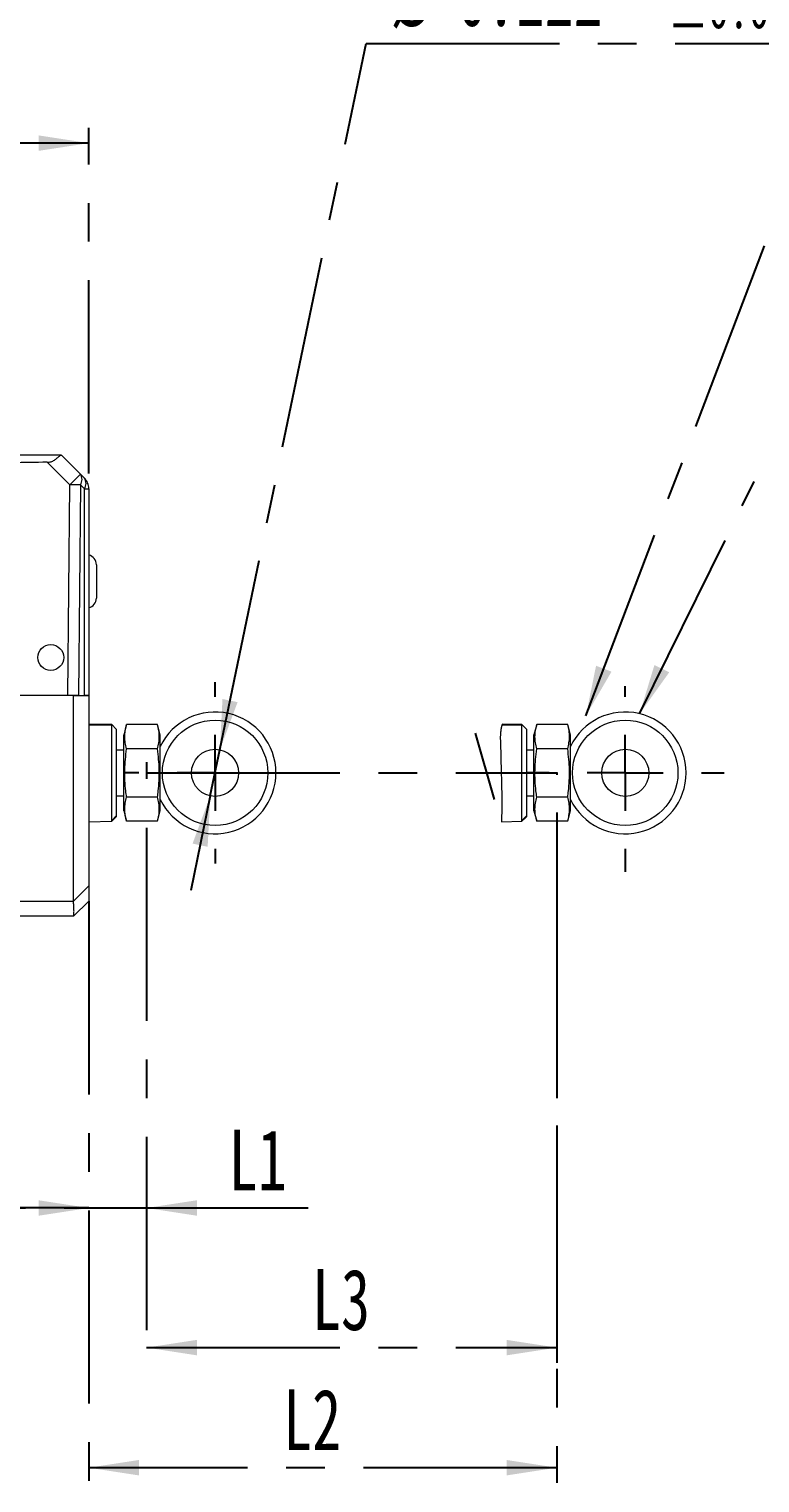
# Model space of a CAD drawing. Header units: inches. Extents: x 0.2 to 16.3, y 0.2 to 11.5.
# Drawn here: x 6.74 to 8.631, y 5.271 to 9.032 of the extents above; entities that cross this region are included whole.
import ezdxf

# ---------------------------------------------------------------- set-up
doc = ezdxf.new("R2010")
doc.units = ezdxf.units.IN
doc.header["$MEASUREMENT"] = 0
doc.linetypes.add('CENTERX2', pattern=[0.8, 0.5, -0.1, 0.1, -0.1])
doc.layers.add('CENTER_LINE', color=7, linetype='CENTERX2')
doc.styles.add('SLDTEXTSTYLE0', font='TXT', dxfattribs={"width": 0.7})
doc.dimstyles.new('SLDDIMSTYLE0', dxfattribs={"dimtxt": 0.15748, "dimasz": 0.13, "dimexe": 0, "dimexo": 0.0625, "dimgap": 0.03937, "dimtad": 1, "dimdec": 3, "dimrnd": 1e-09, "dimzin": 12, "dimdsep": 46, "dimtxsty": 'SLDTEXTSTYLE0', "dimsah": 1, "dimcen": 0.09, "dimadec": 0, "dimazin": 3, "dimtfac": 1, "dimtdec": 3, "dimtofl": 0, "dimtmove": 0, "dimatfit": 3, "dimfxl": 1, "dimfrac": 2, "dimtolj": 1, "dimtzin": 12, "dimarcsym": 0})
doc.dimstyles.new('SLDDIMSTYLE5', dxfattribs={"dimtxt": 0.15748, "dimasz": 0.13, "dimexe": 0, "dimexo": 0.0625, "dimgap": 0.03937, "dimtad": 1, "dimdec": 3, "dimrnd": 1e-09, "dimzin": 12, "dimdsep": 46, "dimtxsty": 'SLDTEXTSTYLE0', "dimsah": 1, "dimcen": 0.09, "dimadec": 0, "dimazin": 3, "dimtfac": 1, "dimtdec": 3, "dimtmove": 0, "dimatfit": 0, "dimfxl": 1, "dimfrac": 2, "dimtolj": 1, "dimtzin": 12, "dimarcsym": 0})
doc.dimstyles.new('SLDDIMSTYLE6', dxfattribs={"dimtxt": 0.15748, "dimasz": 0.13, "dimexe": 0, "dimexo": 0.0625, "dimgap": 0.03937, "dimtad": 0, "dimtih": 1, "dimtoh": 1, "dimdec": 3, "dimrnd": 1e-09, "dimdsep": 46, "dimtxsty": 'SLDTEXTSTYLE0', "dimsah": 1, "dimcen": 0, "dimadec": 0, "dimazin": 2, "dimtol": 1, "dimtp": 0.003937, "dimtm": 0.003937, "dimtfac": 1, "dimtdec": 3, "dimtmove": 0, "dimatfit": 3, "dimfxl": 1, "dimfrac": 2, "dimtolj": 1, "dimarcsym": 0})
doc.dimstyles.new('SLDDIMSTYLE7', dxfattribs={"dimtxt": 0.18, "dimasz": 0.13, "dimexe": 0, "dimexo": 0.0625, "dimgap": 0, "dimtad": 0, "dimtih": 1, "dimtoh": 1, "dimdec": 0, "dimrnd": 1e-09, "dimzin": 0, "dimdsep": 46, "dimtxsty": 'Standard', "dimsah": 1, "dimcen": 0.09, "dimadec": 0, "dimazin": 0, "dimtfac": 0.13, "dimtdec": 0, "dimtofl": 0, "dimtmove": 0, "dimatfit": 3, "dimfxl": 1, "dimfrac": 2, "dimtolj": 1, "dimtzin": 0, "dimarcsym": 0})

# ---------------------------------------------------------------- blocks, each defined once
blk = doc.blocks.new('_D')
at = {"layer": 'CENTER_LINE'}
for p, q in [((7.0441, 6.9661), (7.0441, 5.5816)), ((8.1055, 6.7959), (8.1055, 5.5816)), ((7.0441, 5.621), (8.1055, 5.621))]:
    blk.add_line(p, q, dxfattribs=at)
for points in [[(7.0441, 5.621), (7.1741, 5.601), (7.1741, 5.641)], [(8.1055, 5.621), (7.9755, 5.641), (7.9755, 5.601)]]:
    blk.add_solid(points, dxfattribs=at)
at = {"layer": 'CENTER_LINE', "insert": (7.4722, 5.824), "char_height": 0.15748, "attachment_point": 1, "style": 'SLDTEXTSTYLE0'}
blk.add_mtext('L3', dxfattribs=at)
blk = doc.blocks.new('_D_1')
at = {"layer": 'CENTER_LINE'}
for p, q in [((8.1055, 6.9661), (8.1055, 5.2709)), ((6.8945, 6.776), (6.8945, 5.2709)), ((8.1055, 5.3103), (6.8945, 5.3103))]:
    blk.add_line(p, q, dxfattribs=at)
for points in [[(6.8945, 5.3103), (7.0245, 5.2903), (7.0245, 5.3303)], [(8.1055, 5.3103), (7.9755, 5.3303), (7.9755, 5.2903)]]:
    blk.add_solid(points, dxfattribs=at)
at = {"layer": 'CENTER_LINE', "insert": (7.3974, 5.5133), "char_height": 0.15748, "attachment_point": 1, "style": 'SLDTEXTSTYLE0'}
blk.add_mtext('L2', dxfattribs=at)
blk = doc.blocks.new('_D_8')
at = {"layer": 'CENTER_LINE'}
for p, q in [((4.6307, 6.9064), (4.6307, 5.9429)), ((6.8945, 6.776), (6.8945, 5.9429)), ((4.6307, 5.9822), (6.8945, 5.9822))]:
    blk.add_line(p, q, dxfattribs=at)
for points in [[(4.6307, 5.9822), (4.7607, 5.9622), (4.7607, 6.0022)], [(6.8945, 5.9822), (6.7645, 6.0022), (6.7645, 5.9622)]]:
    blk.add_solid(points, dxfattribs=at)
at = {"layer": 'CENTER_LINE', "insert": (5.5212, 6.1852), "char_height": 0.15748, "attachment_point": 1, "style": 'SLDTEXTSTYLE0'}
blk.add_mtext('2.264', dxfattribs=at)
blk = doc.blocks.new('_D_9')
at = {"layer": 'CENTER_LINE'}
for p, q in [((7.0441, 6.9661), (7.0441, 5.9429)), ((6.8945, 6.776), (6.8945, 5.9429)), ((6.8945, 5.9822), (6.6445, 5.9822)), ((6.8945, 5.9822), (7.0441, 5.9822)), ((7.0441, 5.9822), (7.4619, 5.9822))]:
    blk.add_line(p, q, dxfattribs=at)
for points in [[(6.8945, 5.9822), (6.7645, 6.0022), (6.7645, 5.9622)], [(7.0441, 5.9822), (7.1741, 5.9622), (7.1741, 6.0022)]]:
    blk.add_solid(points, dxfattribs=at)
at = {"layer": 'CENTER_LINE', "insert": (7.2567, 6.1852), "char_height": 0.15748, "attachment_point": 1, "style": 'SLDTEXTSTYLE0'}
blk.add_mtext('L1', dxfattribs=at)
blk = doc.blocks.new('_D_11')
at = {"layer": 'CENTER_LINE'}
for p, q in [((4.6307, 7.3638), (4.6307, 8.7765)), ((6.8945, 7.8822), (6.8945, 8.7765)), ((6.8945, 8.7371), (4.6307, 8.7371))]:
    blk.add_line(p, q, dxfattribs=at)
for points in [[(4.6307, 8.7371), (4.7607, 8.7171), (4.7607, 8.7571)], [(6.8945, 8.7371), (6.7645, 8.7571), (6.7645, 8.7171)]]:
    blk.add_solid(points, dxfattribs=at)
at = {"layer": 'CENTER_LINE', "insert": (5.5212, 8.9401), "char_height": 0.15748, "attachment_point": 1, "style": 'SLDTEXTSTYLE0'}
blk.add_mtext('2.264', dxfattribs=at)
blk = doc.blocks.new('_D_12')
at = {"layer": 'CENTER_LINE'}
for p, q in [((7.2337, 7.1676), (7.6121, 8.9945)), ((7.6121, 8.9945), (9.3887, 8.9945)), ((7.2089, 7.0481), (7.2337, 7.1676)), ((7.2089, 7.0481), (7.1582, 6.8033))]:
    blk.add_line(p, q, dxfattribs=at)
for points in [[(7.2337, 7.1676), (7.2796, 7.2909), (7.2405, 7.299)], [(7.2089, 7.0481), (7.163, 6.9249), (7.2021, 6.9167)]]:
    blk.add_solid(points, dxfattribs=at)
at = {"layer": 'CENTER_LINE', "attachment_point": 1, "style": 'SLDTEXTSTYLE0'}
for s, insert, char_height in [('%%c', (7.6746, 9.1976), 0.15748), ('0.122', (7.849, 9.1976), 0.15748), ('HOLE', (8.8971, 9.1976), 0.15748), ('±0.004', (8.3929, 9.1445), 0.11024)]:
    blk.add_mtext(s, dxfattribs=dict(at, insert=insert, char_height=char_height))
blk = doc.blocks.new('SW_CENTERMARKSYMBOL_1')
at = {"layer": 'CENTER_LINE', "color": 0}
for p, q in [((0, 0.1969), (0, 0.2348)), ((0, 0), (0, 0.0984)), ((-0.1969, 0), (-0.2348, 0)), ((0, 0), (-0.0984, 0)), ((0, 0), (0, -0.0984)), ((0, 0), (0.0984, 0)), ((0.1969, 0), (0.2348, 0)), ((0, -0.1969), (0, -0.2348))]:
    blk.add_line(p, q, dxfattribs=at)
blk = doc.blocks.new('SW_CENTERMARKSYMBOL_6')
at = {"layer": 'CENTER_LINE', "color": 0}
for p, q in [((0, 0.1969), (0, 0.2244)), ((0, 0), (0, 0.0984)), ((-0.1969, 0), (-0.2559, 0)), ((0, 0), (-0.0984, 0)), ((0, 0), (0, -0.0984)), ((0, 0), (0.0984, 0)), ((0.1969, 0), (0.2559, 0)), ((0, -0.1969), (0, -0.2559))]:
    blk.add_line(p, q, dxfattribs=at)

msp = doc.modelspace()

# ---------------------------------------------------------------- linework, layer by layer
at = {"color": 7, "linetype": 'Continuous', "lineweight": 18}
for p, q in [((6.8229, 7.93), (6.6977, 7.93)), ((6.8452, 7.8534), (6.7871, 7.9116)), ((6.8241, 7.9295), (6.8727, 7.8809)), ((6.8452, 7.8534), (6.8727, 7.8809)), ((6.8727, 7.8809), (6.883, 7.8707)), ((6.8404, 7.3079), (6.8452, 7.8534)), ((6.8727, 7.8531), (6.8679, 7.3079)), ((6.883, 7.8428), (6.8727, 7.8531)), ((6.883, 7.3079), (6.883, 7.8428)), ((6.883, 7.8428), (6.8945, 7.8428)), ((6.8945, 7.8428), (6.8945, 7.3079)), ((6.9142, 7.6465), (6.9142, 7.6032)), ((6.9142, 7.6032), (6.9142, 7.5599)), ((6.8552, 7.3079), (5.2134, 7.3079)), ((6.8404, 7.3079), (6.6977, 7.3079)), ((6.8679, 7.3079), (6.8404, 7.3079)), ((6.8552, 6.7764), (6.8552, 7.3079)), ((6.8552, 7.3079), (6.8945, 7.3079)), ((6.8679, 7.3079), (6.883, 7.3079)), ((6.8945, 7.3079), (6.883, 7.3079)), ((6.8945, 7.3079), (6.8945, 6.8153)), ((6.8945, 7.3079), (6.8945, 7.3079)), ((6.9538, 7.2331), (6.8945, 7.2343)), ((6.9538, 7.2307), (6.8945, 7.2316)), ((6.9654, 7.2213), (6.9538, 7.2331)), ((6.9922, 7.2329), (6.9851, 7.2063)), ((7.0724, 7.2329), (6.9922, 7.2329)), ((7.0796, 7.2063), (7.0724, 7.2329)), ((8.0152, 7.2307), (7.9636, 7.2314)), ((8.0152, 7.2331), (7.9645, 7.2341)), ((8.0152, 6.9826), (8.0152, 7.2331)), ((8.0268, 7.2213), (8.0152, 7.2331)), ((8.0536, 7.2329), (8.0464, 7.2063)), ((8.1338, 7.2329), (8.0536, 7.2329)), ((8.1409, 7.2063), (8.1338, 7.2329)), ((6.9851, 7.1079), (6.9851, 7.2063)), ((7.0796, 7.1079), (7.0796, 7.2063)), ((8.0268, 7.2213), (8.0268, 6.9944)), ((8.0464, 7.1079), (8.0464, 7.2063)), ((8.1409, 7.1079), (8.1409, 7.2063)), ((6.9851, 7.1669), (6.9654, 7.1669)), ((7.0724, 7.1704), (6.9922, 7.1704)), ((8.0464, 7.1669), (8.0268, 7.1669)), ((8.1338, 7.1704), (8.0536, 7.1704)), ((6.9851, 7.0094), (6.9851, 7.1079)), ((7.0796, 7.0094), (7.0796, 7.1079)), ((8.0464, 7.0094), (8.0464, 7.1079)), ((8.1409, 7.0094), (8.1409, 7.1079)), ((6.9654, 7.0488), (6.9851, 7.0488)), ((7.0724, 7.0453), (6.9922, 7.0453)), ((8.0268, 7.0488), (8.0464, 7.0488)), ((8.1338, 7.0453), (8.0536, 7.0453)), ((6.9538, 6.985), (6.9654, 6.9966)), ((6.9851, 7.0094), (6.9922, 6.9828)), ((7.0724, 6.9828), (7.0796, 7.0094)), ((8.0152, 6.985), (8.0268, 6.9966)), ((8.0464, 7.0094), (8.0536, 6.9828)), ((8.1338, 6.9828), (8.1409, 7.0094)), ((6.8945, 6.9814), (6.9538, 6.9826)), ((6.9538, 6.9826), (6.9654, 6.9944)), ((7.0724, 6.9828), (6.9922, 6.9828)), ((7.9621, 6.9815), (8.0152, 6.9826)), ((8.0152, 6.9826), (8.0268, 6.9944)), ((8.0152, 6.9851), (8.0152, 6.9826)), ((8.1338, 6.9828), (8.0536, 6.9828)), ((6.8552, 6.776), (6.8945, 6.8153)), ((6.8945, 6.8153), (6.8945, 6.7764)), ((5.2134, 6.7764), (6.8552, 6.7764)), ((6.8945, 6.7764), (6.8552, 6.737)), ((6.8552, 6.737), (5.2134, 6.737)), ((6.8552, 6.737), (6.8552, 6.737))]:
    msp.add_line(p, q, dxfattribs=at)
at = {"color": 7, "linetype": 'Continuous', "lineweight": 18, "flags": 128}
msp.add_lwpolyline([(7.9645, 7.2341), (7.9642, 7.2332), (7.9639, 7.2323), (7.9636, 7.2314), (7.9633, 7.2304), (7.963, 7.2294), (7.9628, 7.2284), (7.9625, 7.2274), (7.9622, 7.2264), (7.962, 7.2254), (7.9618, 7.2243), (7.9615, 7.2232), (7.9613, 7.2221), (7.9611, 7.221), (7.9609, 7.2198), (7.9607, 7.2187), (7.9606, 7.2176), (7.9604, 7.2164), (7.9603, 7.2153), (7.9601, 7.2141), (7.96, 7.213), (7.9599, 7.2119), (7.9598, 7.2107), (7.9598, 7.2096), (7.9597, 7.2085), (7.9596, 7.2072), (7.9596, 7.2059), (7.9595, 7.2046), (7.9595, 7.2033), (7.9594, 7.2021), (7.9594, 7.2008), (7.9594, 7.1995), (7.9594, 7.1982), (7.9594, 7.1966), (7.9594, 7.1949), (7.9595, 7.1933), (7.9595, 7.1917), (7.9595, 7.19), (7.9596, 7.1869), (7.9597, 7.1839), (7.9598, 7.1808), (7.9599, 7.1777), (7.96, 7.1746), (7.9601, 7.1715), (7.9603, 7.1642), (7.9605, 7.157), (7.9607, 7.1491), (7.9609, 7.1412), (7.9611, 7.1333), (7.9613, 7.1255), (7.9615, 7.1176), (7.9617, 7.1098), (7.9619, 7.102), (7.9621, 7.0948), (7.9622, 7.0877), (7.9624, 7.0805), (7.9626, 7.0734), (7.9627, 7.0663), (7.9629, 7.0592), (7.963, 7.0558), (7.9631, 7.0524), (7.9631, 7.049), (7.9632, 7.0456), (7.9633, 7.0422), (7.9633, 7.0387), (7.9634, 7.0353), (7.9634, 7.033), (7.9634, 7.0306), (7.9634, 7.0283), (7.9634, 7.0259), (7.9634, 7.0235), (7.9634, 7.0211), (7.9634, 7.0187), (7.9633, 7.0164), (7.9633, 7.0142), (7.9632, 7.012), (7.9632, 7.0099), (7.9631, 7.0077), (7.963, 7.0055), (7.963, 7.0034), (7.9629, 7.0012), (7.9628, 6.9991), (7.9627, 6.9969), (7.9626, 6.9952), (7.9625, 6.9934), (7.9624, 6.9917), (7.9623, 6.99), (7.9623, 6.9882), (7.9622, 6.9869), (7.9622, 6.9855), (7.9622, 6.9842), (7.9621, 6.9828), (7.9621, 6.9815)], dxfattribs=at)
at = {"color": 7, "linetype": 'Continuous', "lineweight": 18}
for centre, radius in [((6.7961, 7.4064), 0.0335), ((7.2213, 7.1079), 0.1364), ((8.2827, 7.1079), 0.1364), ((7.2213, 7.1079), 0.061), ((8.2827, 7.1079), 0.061)]:
    msp.add_circle(centre, radius, dxfattribs=at)
for centre, radius, start, end in [((6.8527, 7.867), 0.0244, 325.1431, 34.8569), ((6.863, 7.8567), 0.0244, 325.1431, 34.8569), ((6.8552, 7.8428), 0.0394, 0, 45), ((6.8173, 4.5173), 3.3363, 89.048, 89.5202), ((6.8886, 7.6465), 0.0256, 0, 76.6576), ((6.8886, 7.5599), 0.0256, 283.3424, 0), ((7.2213, 7.1079), 0.1575, 205.8419, 154.1581), ((8.2827, 7.1079), 0.1575, 205.8419, 154.1581), ((6.8945, 6.7764), 0.0394, 180, 180.573)]:
    msp.add_arc(centre, radius, start, end, dxfattribs=at)
msp.add_ellipse((10.6262, 7.8906), major_axis=(4.5114, -0.0003), ratio=0.008727, start_param=2.588671, end_param=2.627643, dxfattribs=at)
for points, knots in [([(6.7871, 7.9116), (6.7904, 7.9118), (6.797, 7.9124), (6.8062, 7.9169), (6.8134, 7.9228), (6.819, 7.9281), (6.8225, 7.9304), (6.8237, 7.9298), (6.8241, 7.9295)], [0, 0, 0, 0, 0.1540722, 0.3092067, 0.4883347, 0.6715016, 0.8782308, 1, 1, 1, 1]), ([(6.9538, 6.9826), (6.9538, 6.9831), (6.9538, 6.984), (6.9538, 6.9914), (6.9538, 7.003), (6.9538, 7.0187), (6.9538, 7.0378), (6.9538, 7.0596), (6.9538, 7.0833), (6.9538, 7.1079), (6.9538, 7.1325), (6.9538, 7.1561), (6.9538, 7.1779), (6.9538, 7.197), (6.9538, 7.2127), (6.9538, 7.2243), (6.9538, 7.2317), (6.9538, 7.2327), (6.9538, 7.2331)], [0, 0, 0, 0, 0.062413, 0.124998, 0.187548, 0.250006, 0.31249, 0.375003, 0.437509, 0.500008, 0.56251, 0.625014, 0.68751, 0.749997, 0.812487, 0.874988, 0.937496, 1, 1, 1, 1]), ([(6.9922, 7.1704), (6.991, 7.1755), (6.9885, 7.1858), (6.9873, 7.2014), (6.9884, 7.2171), (6.9909, 7.2276), (6.9922, 7.2329)], [0, 0, 0, 0, 0.247103, 0.495209, 0.74698, 1, 1, 1, 1]), ([(7.0724, 7.1704), (7.0737, 7.1755), (7.0761, 7.1858), (7.0773, 7.2014), (7.0762, 7.2171), (7.0737, 7.2276), (7.0724, 7.2329)], [0, 0, 0, 0, 0.2471026, 0.495209, 0.7469801, 1, 1, 1, 1]), ([(8.0536, 7.1704), (8.0523, 7.1755), (8.0499, 7.1856), (8.0487, 7.2014), (8.0498, 7.2173), (8.0523, 7.2276), (8.0536, 7.2329)], [0, 0, 0, 0, 0.24888, 0.495262, 0.745217, 1, 1, 1, 1]), ([(8.1338, 7.1704), (8.135, 7.1755), (8.1375, 7.1856), (8.1387, 7.2014), (8.1375, 7.2173), (8.1351, 7.2276), (8.1338, 7.2329)], [0, 0, 0, 0, 0.24888, 0.495262, 0.745217, 1, 1, 1, 1]), ([(6.9654, 7.2213), (6.9654, 7.2209), (6.9654, 7.22), (6.9654, 7.2133), (6.9654, 7.2028), (6.9654, 7.1885), (6.9654, 7.1712), (6.9654, 7.1515), (6.9654, 7.1301), (6.9654, 7.1078), (6.9654, 7.0855), (6.9654, 7.0641), (6.9654, 7.0444), (6.9654, 7.0271), (6.9654, 7.0129), (6.9654, 7.0024), (6.9654, 6.9957), (6.9654, 6.9948), (6.9654, 6.9944)], [0, 0, 0, 0, 0.062861, 0.125163, 0.187767, 0.250235, 0.312647, 0.375273, 0.437567, 0.500217, 0.562569, 0.625102, 0.687653, 0.749999, 0.812654, 0.87494, 0.937556, 1, 1, 1, 1]), ([(6.9922, 7.0453), (6.9915, 7.0506), (6.9886, 7.0738), (6.9863, 7.1157), (6.9902, 7.1521), (6.9922, 7.1704)], [0, 0, 0, 0, 0.126972, 0.560077, 1, 1, 1, 1]), ([(7.0724, 7.0453), (7.0731, 7.0506), (7.076, 7.0738), (7.0783, 7.1157), (7.0744, 7.1521), (7.0724, 7.1704)], [0, 0, 0, 0, 0.1269715, 0.560077, 1, 1, 1, 1]), ([(8.0536, 7.0453), (8.0529, 7.0506), (8.05, 7.0738), (8.0477, 7.1157), (8.0516, 7.1521), (8.0536, 7.1704)], [0, 0, 0, 0, 0.1269714, 0.5600769, 1, 1, 1, 1]), ([(8.1338, 7.0453), (8.1345, 7.0506), (8.1374, 7.0738), (8.1397, 7.1157), (8.1358, 7.1521), (8.1338, 7.1704)], [0, 0, 0, 0, 0.126971, 0.560077, 1, 1, 1, 1]), ([(6.9922, 6.9828), (6.991, 6.988), (6.9885, 6.9983), (6.9873, 7.0139), (6.9885, 7.0296), (6.991, 7.0401), (6.9922, 7.0453)], [0, 0, 0, 0, 0.247646, 0.49521, 0.747561, 1, 1, 1, 1]), ([(7.0724, 6.9828), (7.0737, 6.988), (7.0761, 6.9983), (7.0773, 7.0139), (7.0762, 7.0296), (7.0737, 7.0401), (7.0724, 7.0453)], [0, 0, 0, 0, 0.247646, 0.49521, 0.747561, 1, 1, 1, 1]), ([(8.0536, 6.9828), (8.0523, 6.988), (8.0499, 6.9981), (8.0487, 7.0139), (8.0498, 7.0297), (8.0523, 7.0401), (8.0536, 7.0453)], [0, 0, 0, 0, 0.248881, 0.495262, 0.745217, 1, 1, 1, 1]), ([(8.1338, 6.9828), (8.135, 6.988), (8.1375, 6.9981), (8.1387, 7.0139), (8.1375, 7.0297), (8.1351, 7.0401), (8.1338, 7.0453)], [0, 0, 0, 0, 0.24888, 0.495262, 0.745217, 1, 1, 1, 1]), ([(6.9538, 6.985), (6.9549, 6.9854), (6.9571, 6.9862), (6.9593, 6.9883), (6.9604, 6.9893)], [0, 0, 0, 0, 0.504427, 1, 1, 1, 1]), ([(6.9538, 6.9851), (6.9538, 6.985), (6.9538, 6.9826), (6.9538, 6.9826), (6.9538, 6.9826)], [0, 0, 0, 0, 0.007463, 1, 1, 1, 1]), ([(8.0152, 6.985), (8.0163, 6.9855), (8.0188, 6.9865), (8.0208, 6.9883), (8.0218, 6.9893)], [0, 0, 0, 0, 0.4580721, 1, 1, 1, 1]), ([(6.8552, 6.737), (6.8552, 6.737), (6.8552, 6.7371), (6.8554, 6.7376), (6.8555, 6.7383), (6.8557, 6.7393), (6.8559, 6.7405), (6.856, 6.742), (6.8561, 6.7438), (6.8562, 6.7464), (6.8563, 6.7495), (6.8562, 6.7529), (6.8561, 6.7556), (6.8559, 6.7585), (6.8558, 6.7615), (6.8556, 6.7646), (6.8554, 6.768), (6.8552, 6.7718), (6.8552, 6.7746), (6.8552, 6.776)], [0, 0, 0, 0, 0.053242, 0.10687, 0.161679, 0.216888, 0.270127, 0.323732, 0.378504, 0.433682, 0.540289, 0.595013, 0.650146, 0.703084, 0.756385, 0.810244, 0.864866, 0.932052, 1, 1, 1, 1])]:
    msp.add_open_spline(points, degree=3, knots=knots, dxfattribs=at)
at = {"layer": 'CENTER_LINE'}
for p, q in [((7.8943, 7.2109), (7.9433, 7.0394)), ((7.0441, 7.1355), (7.0441, 7.0927)), ((7.0441, 7.1079), (8.1071, 7.1079)), ((8.1055, 7.1079), (8.1055, 7.1032)), ((8.1055, 7.0055), (8.1055, 6.8353))]:
    msp.add_line(p, q, dxfattribs=at)

# ---------------------------------------------------------------- block references
for name, p in [('SW_CENTERMARKSYMBOL_1', (7.2213, 7.1079)), ('SW_CENTERMARKSYMBOL_6', (8.2827, 7.1079))]:
    msp.add_blockref(name, p, dxfattribs=at)

# ---------------------------------------------------------------- dimensions: what is measured, and where the dimension line sits
dim = msp.add_diameter_dim_2p(p1=(7.2337, 7.1676), p2=(7.2089, 7.0481), text='<> HOLE', dimstyle='SLDDIMSTYLE6', dxfattribs=at)
dim.commit()
dim.dimension.update_dxf_attribs({"geometry": '_D_12', "text_midpoint": (8.5317, 9.106), "dimtype": 163})
for base, p1, p2, picture, middle in [((4.6307, 8.7371), (6.8945, 7.8428), (4.6307, 7.3244), '_D_11', (5.7626, 8.7371)), ((6.8945, 5.3103), (8.1055, 7.0055), (6.8945, 6.8153), '_D_1', (7.5, 5.3103)), ((8.1055, 5.621), (7.0441, 7.0055), (8.1055, 6.8353), '_D', (7.5748, 5.621)), ((6.8945, 5.9822), (4.6307, 6.9457), (6.8945, 6.8153), '_D_8', (5.7626, 5.9822))]:
    dim = msp.add_linear_dim(base=base, p1=p1, p2=p2, dimstyle='SLDDIMSTYLE0', dxfattribs=at)
    dim.commit()
    dim.dimension.update_dxf_attribs({"geometry": picture, "text_midpoint": middle, "dimtype": 160})
dim = msp.add_linear_dim(base=(7.0441, 5.9822), p1=(6.8945, 6.8153), p2=(7.0441, 7.0055), text='L1', dimstyle='SLDDIMSTYLE5', dxfattribs=at)
dim.commit()
dim.dimension.update_dxf_attribs({"geometry": '_D_9', "text_midpoint": (7.3593, 5.9822), "dimtype": 160})

# ---------------------------------------------------------------- leaders
for points in [[(8.1809, 7.2559), (8.694, 8.6054)], [(8.3199, 7.2609), (8.616, 7.862)]]:
    msp.add_leader(points, dimstyle='SLDDIMSTYLE7', dxfattribs=at)

doc.saveas('drawing.dxf')
